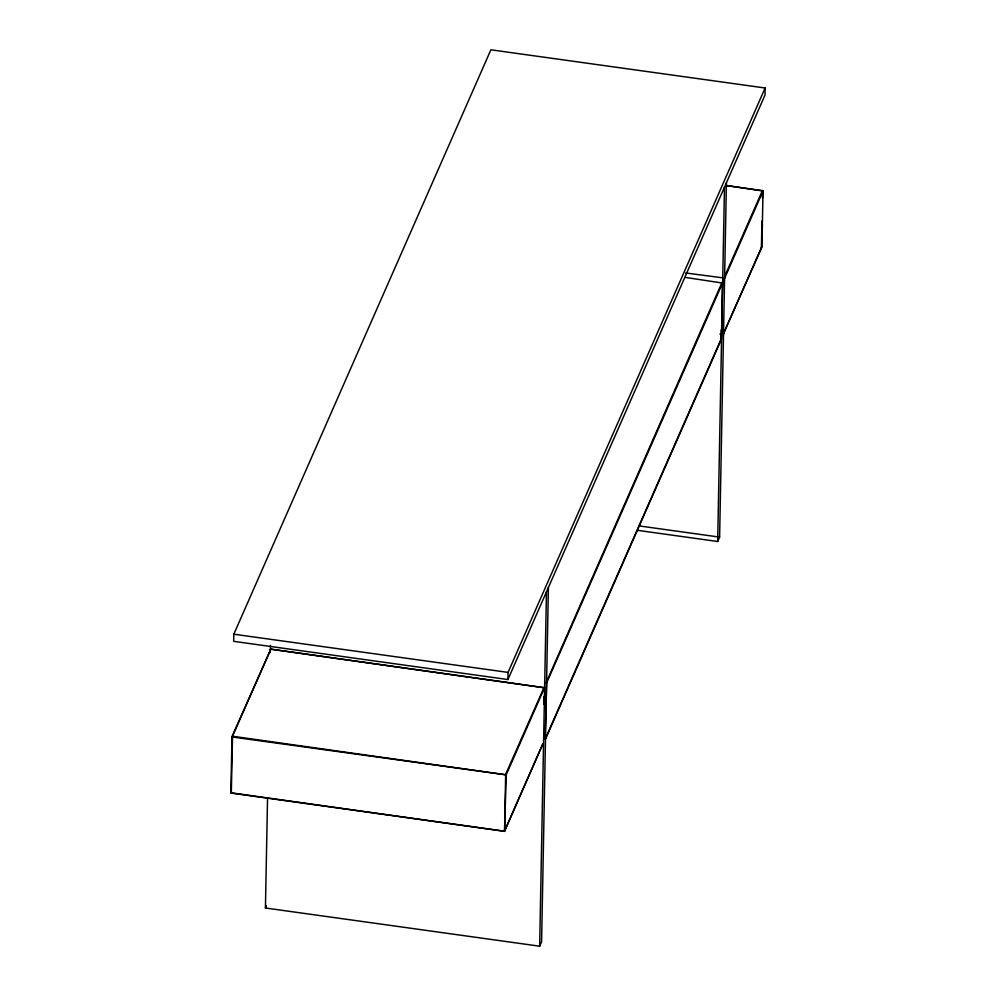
<?xml version="1.0" encoding="UTF-8"?>
<svg xmlns="http://www.w3.org/2000/svg" width="996" height="996" viewBox="0 0 996 996"><rect width="100%" height="100%" fill="white"/><g stroke="black" fill="none" stroke-linecap="round" stroke-linejoin="round"><path stroke-width="1.49" d="M230.885 792.766L231.968 736.642L270.825 649.168L544.501 687.763L506.192 774.838L504.561 831.361L230.885 792.766L231.433 793.314M233.811 634.203L233.674 641.337L507.91 679.533L764.978 95.13L765.115 87.997L490.879 49.8L233.811 634.203L508.047 672.4L765.115 87.997M548.398 587.491L541.587 941.818L539.658 946.2L265.434 908.003L267.551 797.659M270.215 652.592L270.476 645.371M507.91 679.533L508.047 672.4M543.766 704.085L543.903 696.49M539.658 946.2L546.468 591.873M545.634 702.728L545.771 695.146M720.892 339.586L545.049 739.318L546.692 682.795L722.523 283.063L721.988 282.515L546.007 683.007M721.029 338.814L721.204 329.713M722.05 285.728L721.988 282.515M637.565 530.345L717.68 541.5L724.49 187.173M723.046 329.888L723.071 334.619L761.928 247.145L763.011 191.02L725.648 185.343M723.918 284.383L724.167 277.548L724.702 278.096L763.011 191.02L762.475 190.473L724.789 276.141M717.68 541.5L719.61 537.118L726.42 182.791M723.694 333.212L761.38 247.543L762.015 220.988M762.45 198.241L762.587 190.659L725.76 185.517M544.077 687.389L505.657 774.29L504.561 831.361L543.007 743.514L504.449 831.174L231.309 793.127L232.529 736.243L270.825 649.168L544.501 687.763M265.434 908.003L266.393 905.812M545.609 738.92L721.44 339.188L722.523 283.063L685.161 277.386M761.38 247.543L761.517 246.771M724.702 278.096L685.671 272.966M723.631 334.22L719.884 334.009M270.265 649.566L270.949 649.342M639.494 525.963L719.61 537.118M232.529 736.243L232.379 737.003L506.192 774.838L232.529 736.243"/></g></svg>
